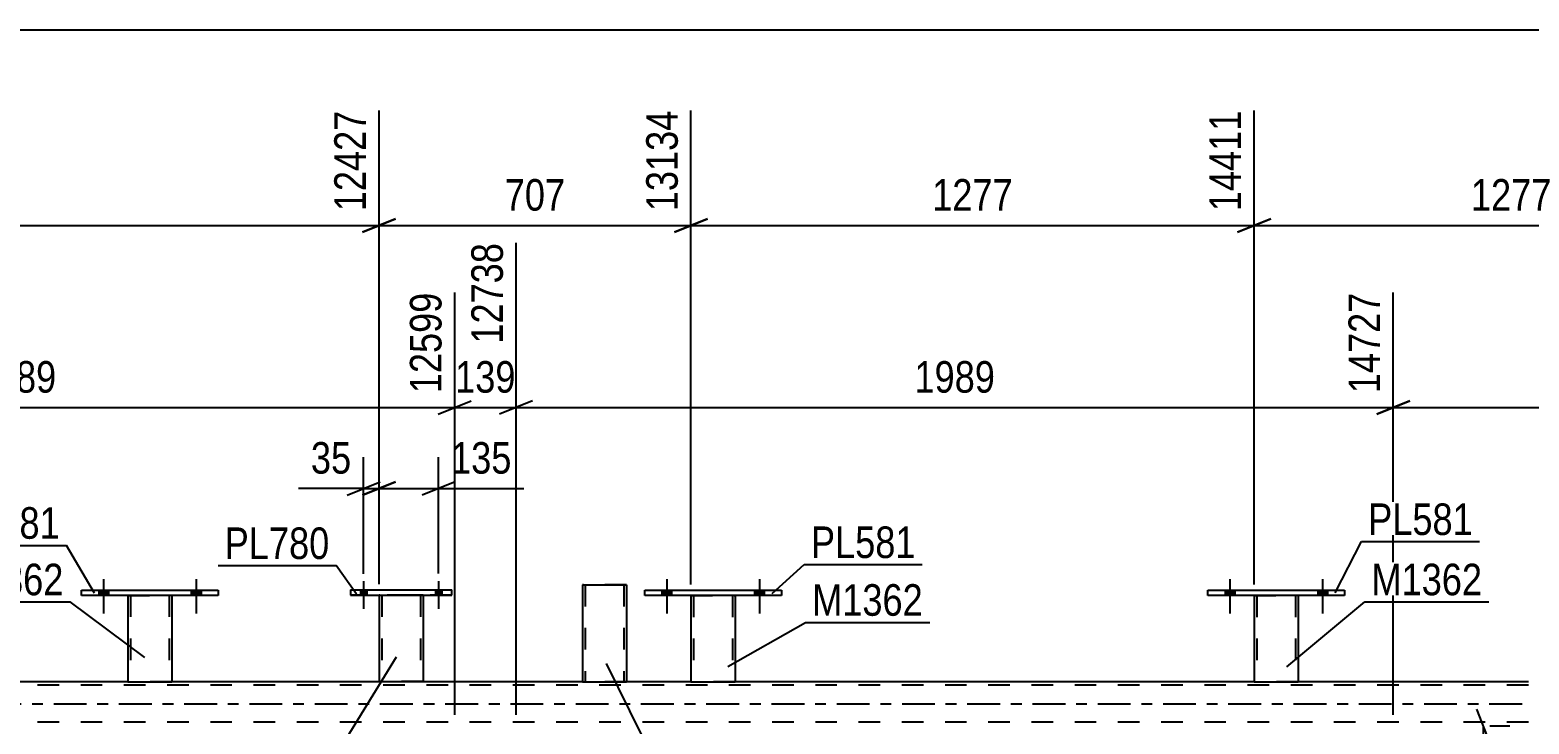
# Model space of a CAD drawing. Header units: millimetres. Extents: x 0 to 841, y 0 to 594.
# Drawn here: x 569 to 704.9, y 458 to 521 of the extents above; entities that cross this region are included whole.
import ezdxf

# ---------------------------------------------------------------- set-up
doc = ezdxf.new("R2010")
doc.units = ezdxf.units.MM
doc.linetypes.add('DXK_LINE_DOT2', pattern=[3.9198, 1.9599, -1.9599])
doc.linetypes.add('DXK_LINE_DOT3', pattern=[5.9187, 2.979, -0.9799, 0.9799, -0.9799])
doc.styles.add('Arial Narrow', font='ARIALN.TTF', dxfattribs={"height": 0.2})

# ---------------------------------------------------------------- blocks, each defined once
blk = doc.blocks.new('Part-318895283-3532 - 3524')
at = {"color": 2, "linetype": 'Continuous'}
for p, q in [((619.1, 470.59), (619.1, 470.59)), ((619.1, 470.59), (623.1, 470.59)), ((619.1, 470.59), (619.1, 461.78)), ((623.1, 470.59), (623.1, 470.59)), ((623.1, 470.59), (623.1, 461.78)), ((619.1, 461.78), (623.1, 461.78))]:
    blk.add_line(p, q, dxfattribs=at)
at = {"color": 7, "linetype": 'DXK_LINE_DOT2'}
for p, q in [((623.1, 470.59), (619.1, 470.59)), ((619.1, 470.59), (619.1, 470.59)), ((619.34, 470.59), (619.34, 470.59)), ((619.34, 470.59), (619.34, 461.78)), ((622.86, 470.59), (622.86, 470.59)), ((622.86, 470.59), (622.86, 461.78)), ((623.1, 470.59), (623.1, 470.59)), ((623.1, 461.78), (619.1, 461.78)), ((622.85, 461.78), (622.81, 461.78))]:
    blk.add_line(p, q, dxfattribs=at)
blk = doc.blocks.new('Part-318895283-3572 - 3524')
at = {"color": 7, "linetype": 'DXK_LINE_DOT2'}
for p, q in [((577.86, 469.63), (581.86, 469.63)), ((577.86, 469.62), (577.86, 469.63)), ((577.86, 469.63), (577.86, 469.62)), ((578.1, 469.63), (578.1, 461.79)), ((581.62, 469.63), (581.62, 461.79)), ((581.86, 469.63), (581.86, 469.62)), ((581.86, 469.62), (581.86, 469.63)), ((581.56, 461.79), (581.6, 461.79)), ((581.56, 461.79), (581.6, 461.79)), ((581.6, 461.79), (581.62, 461.79)), ((581.6, 461.79), (581.62, 461.79))]:
    blk.add_line(p, q, dxfattribs=at)
at = {"color": 2, "linetype": 'Continuous'}
for p, q in [((577.86, 469.62), (577.86, 461.79)), ((581.86, 469.62), (581.86, 461.79)), ((577.86, 461.79), (581.86, 461.79))]:
    blk.add_line(p, q, dxfattribs=at)
blk = doc.blocks.new('Bolt-318895283-3526 - 3524')
at = {"linetype": 'Continuous'}
for points in [[(598.97, 469.64), (599.53, 469.64), (599.53, 470.12), (598.97, 470.12)], [(598.97, 469.64), (599.53, 469.64), (599.53, 470.12), (598.97, 470.12)], [(605.77, 469.64), (606.33, 469.64), (606.33, 470.12), (605.77, 470.12)], [(605.77, 469.64), (606.33, 469.64), (606.33, 470.12), (605.77, 470.12)]]:
    blk.add_hatch(color=1, dxfattribs=at).paths.add_polyline_path(points)
at = {"color": 1, "linetype": 'Continuous'}
for p, q in [((599.25, 470.92), (599.25, 468.4)), ((599.25, 470.92), (599.25, 468.4)), ((606.05, 470.92), (606.05, 468.4)), ((606.05, 470.92), (606.05, 468.4)), ((598.97, 470.12), (598.97, 469.64)), ((598.97, 470.12), (598.97, 469.64)), ((599.53, 470.12), (599.53, 469.64)), ((599.53, 470.12), (599.53, 469.64)), ((605.77, 470.12), (605.77, 469.64)), ((605.77, 470.12), (605.77, 469.64)), ((606.33, 470.12), (606.33, 469.64)), ((606.33, 470.12), (606.33, 469.64))]:
    blk.add_line(p, q, dxfattribs=at)
blk = doc.blocks.new('Part-318895283-3557 - 3524')
at = {"color": 2, "linetype": 'Continuous'}
for p, q in [((573.66, 470.1), (586.06, 470.1)), ((573.66, 469.62), (573.66, 470.1)), ((586.06, 469.62), (573.66, 469.62)), ((586.06, 470.1), (586.06, 469.62))]:
    blk.add_line(p, q, dxfattribs=at)
blk = doc.blocks.new('Part-318895283-3633 - 3524')
at = {"color": 7, "linetype": 'DXK_LINE_DOT2'}
for p, q in [((704.9, 461.47), (103.56, 461.47)), ((581.86, 461.79), (577.86, 461.79)), ((623.1, 461.79), (619.1, 461.79)), ((632.94, 461.79), (628.94, 461.79)), ((684.02, 461.79), (680.02, 461.79)), ((704.9, 458.11), (103.56, 458.11))]:
    blk.add_line(p, q, dxfattribs=at)
at = {"color": 2, "linetype": 'Continuous'}
for p, q in [((577.86, 461.79), (530.78, 461.79)), ((619.1, 461.79), (581.86, 461.79)), ((628.94, 461.79), (623.1, 461.79)), ((680.02, 461.79), (632.94, 461.79)), ((704.9, 461.79), (684.02, 461.79))]:
    blk.add_line(p, q, dxfattribs=at)
at = {"color": 7, "linetype": 'DXK_LINE_DOT3'}
blk.add_line((103.56, 459.79), (704.9, 459.79), dxfattribs=at)
blk = doc.blocks.new('Part-318895283-3836 - 3524')
at = {"color": 2, "linetype": 'Continuous'}
for p, q in [((675.82, 470.1), (688.22, 470.1)), ((675.82, 469.62), (675.82, 470.1)), ((688.22, 469.62), (675.82, 469.62)), ((688.22, 470.1), (688.22, 469.62))]:
    blk.add_line(p, q, dxfattribs=at)
blk = doc.blocks.new('Bolt-318895283-3926 - 3524')
at = {"linetype": 'Continuous'}
for points in [[(626.3, 469.62), (627.18, 469.62), (627.18, 470.1), (626.3, 470.1)], [(634.7, 469.62), (635.58, 469.62), (635.58, 470.1), (634.7, 470.1)]]:
    blk.add_hatch(color=1, dxfattribs=at).paths.add_polyline_path(points)
at = {"color": 1, "linetype": 'Continuous'}
for p, q in [((626.74, 471.1), (626.74, 467.98)), ((635.14, 471.1), (635.14, 467.98)), ((626.3, 470.1), (626.3, 469.62)), ((627.18, 470.1), (627.18, 469.62)), ((634.7, 470.1), (634.7, 469.62)), ((635.58, 470.1), (635.58, 469.62))]:
    blk.add_line(p, q, dxfattribs=at)
blk = doc.blocks.new('Bolt-318895283-3927 - 3524')
at = {"linetype": 'Continuous'}
for points in [[(626.3, 469.62), (627.18, 469.62), (627.18, 470.1), (626.3, 470.1)], [(634.7, 469.62), (635.58, 469.62), (635.58, 470.1), (634.7, 470.1)]]:
    blk.add_hatch(color=1, dxfattribs=at).paths.add_polyline_path(points)
at = {"color": 1, "linetype": 'Continuous'}
for p, q in [((626.74, 471.1), (626.74, 467.98)), ((635.14, 471.1), (635.14, 467.98)), ((626.3, 470.1), (626.3, 469.62)), ((627.18, 470.1), (627.18, 469.62)), ((634.7, 470.1), (634.7, 469.62)), ((635.58, 470.1), (635.58, 469.62))]:
    blk.add_line(p, q, dxfattribs=at)
blk = doc.blocks.new('Bolt-318895283-3928 - 3524')
at = {"linetype": 'Continuous'}
for points in [[(575.22, 469.62), (576.1, 469.62), (576.1, 470.1), (575.22, 470.1)], [(583.62, 469.62), (584.5, 469.62), (584.5, 470.1), (583.62, 470.1)]]:
    blk.add_hatch(color=1, dxfattribs=at).paths.add_polyline_path(points)
at = {"color": 1, "linetype": 'Continuous'}
for p, q in [((575.66, 471.1), (575.66, 467.98)), ((584.06, 471.1), (584.06, 467.98)), ((575.22, 470.1), (575.22, 469.62)), ((576.1, 470.1), (576.1, 469.62)), ((583.62, 470.1), (583.62, 469.62)), ((584.5, 470.1), (584.5, 469.62))]:
    blk.add_line(p, q, dxfattribs=at)
blk = doc.blocks.new('Bolt-318895283-3964 - 3524')
at = {"linetype": 'Continuous'}
for points in [[(677.38, 469.62), (678.26, 469.62), (678.26, 470.1), (677.38, 470.1)], [(685.78, 469.62), (686.66, 469.62), (686.66, 470.1), (685.78, 470.1)]]:
    blk.add_hatch(color=1, dxfattribs=at).paths.add_polyline_path(points)
at = {"color": 1, "linetype": 'Continuous'}
for p, q in [((677.82, 471.1), (677.82, 467.98)), ((686.22, 471.1), (686.22, 467.98)), ((677.38, 470.1), (677.38, 469.62)), ((678.26, 470.1), (678.26, 469.62)), ((685.78, 470.1), (685.78, 469.62)), ((686.66, 470.1), (686.66, 469.62))]:
    blk.add_line(p, q, dxfattribs=at)
blk = doc.blocks.new('Bolt-318895283-3965 - 3524')
at = {"linetype": 'Continuous'}
for points in [[(677.38, 469.62), (678.26, 469.62), (678.26, 470.1), (677.38, 470.1)], [(685.78, 469.62), (686.66, 469.62), (686.66, 470.1), (685.78, 470.1)]]:
    blk.add_hatch(color=1, dxfattribs=at).paths.add_polyline_path(points)
at = {"color": 1, "linetype": 'Continuous'}
for p, q in [((677.82, 471.1), (677.82, 467.98)), ((686.22, 471.1), (686.22, 467.98)), ((677.38, 470.1), (677.38, 469.62)), ((678.26, 470.1), (678.26, 469.62)), ((685.78, 470.1), (685.78, 469.62)), ((686.66, 470.1), (686.66, 469.62))]:
    blk.add_line(p, q, dxfattribs=at)
blk = doc.blocks.new('Part-318895283-3990 - 3524')
at = {"color": 2, "linetype": 'Continuous'}
for p, q in [((600.65, 469.64), (600.65, 461.8)), ((604.65, 469.64), (604.65, 461.8)), ((600.65, 461.8), (604.65, 461.8))]:
    blk.add_line(p, q, dxfattribs=at)
at = {"color": 7, "linetype": 'DXK_LINE_DOT2'}
for p, q in [((604.65, 469.64), (600.65, 469.64)), ((600.65, 469.64), (600.65, 469.64)), ((600.65, 469.64), (604.65, 469.64)), ((600.65, 469.64), (600.65, 469.64)), ((600.89, 469.64), (600.89, 469.64)), ((600.89, 469.64), (600.89, 461.8)), ((604.41, 469.64), (604.41, 469.64)), ((604.41, 469.64), (604.41, 461.8)), ((604.65, 469.64), (604.65, 469.64)), ((604.65, 469.64), (604.65, 469.64)), ((604.65, 461.8), (600.65, 461.8)), ((604.39, 461.8), (604.36, 461.8))]:
    blk.add_line(p, q, dxfattribs=at)
blk = doc.blocks.new('Part-318895283-3995 - 3524')
at = {"color": 2, "linetype": 'Continuous'}
for p, q in [((598.05, 470.12), (598.05, 469.64)), ((598.05, 470.12), (607.25, 470.12)), ((598.05, 469.64), (607.25, 469.64)), ((607.25, 469.64), (607.25, 470.12))]:
    blk.add_line(p, q, dxfattribs=at)
at = {"color": 7, "linetype": 'DXK_LINE_DOT2'}
for p, q in [((598.05, 470.12), (607.25, 470.12)), ((607.25, 469.64), (598.05, 469.64))]:
    blk.add_line(p, q, dxfattribs=at)
blk = doc.blocks.new('Part-318895283-4000 - 3524')
at = {"color": 2, "linetype": 'Continuous'}
for p, q in [((628.94, 469.62), (628.94, 461.78)), ((632.94, 469.62), (632.94, 461.78)), ((628.94, 461.78), (632.94, 461.78))]:
    blk.add_line(p, q, dxfattribs=at)
at = {"color": 7, "linetype": 'DXK_LINE_DOT2'}
for p, q in [((628.94, 469.62), (632.94, 469.62)), ((628.94, 469.62), (628.94, 469.62)), ((628.94, 469.62), (628.94, 469.62)), ((629.18, 469.62), (629.18, 461.78)), ((632.7, 469.62), (632.7, 461.78)), ((632.94, 469.62), (632.94, 469.62)), ((632.94, 469.62), (632.94, 469.62)), ((632.64, 461.78), (632.68, 461.78)), ((632.64, 461.78), (632.68, 461.78)), ((632.68, 461.78), (632.7, 461.78)), ((632.68, 461.78), (632.7, 461.78))]:
    blk.add_line(p, q, dxfattribs=at)
blk = doc.blocks.new('Part-318895283-4005 - 3524')
at = {"color": 2, "linetype": 'Continuous'}
for p, q in [((624.74, 470.1), (637.14, 470.1)), ((624.74, 469.62), (624.74, 470.1)), ((637.14, 469.62), (624.74, 469.62)), ((637.14, 470.1), (637.14, 469.62))]:
    blk.add_line(p, q, dxfattribs=at)
blk = doc.blocks.new('Part-318895283-4010 - 3524')
at = {"color": 2, "linetype": 'Continuous'}
for p, q in [((680.02, 469.62), (680.02, 461.78)), ((684.02, 469.62), (684.02, 461.78)), ((680.02, 461.78), (684.02, 461.78))]:
    blk.add_line(p, q, dxfattribs=at)
at = {"color": 7, "linetype": 'DXK_LINE_DOT2'}
for p, q in [((680.02, 469.62), (684.02, 469.62)), ((680.02, 469.62), (680.02, 469.62)), ((680.02, 469.62), (680.02, 469.62)), ((680.26, 469.62), (680.26, 461.78)), ((683.78, 469.62), (683.78, 461.78)), ((684.02, 469.62), (684.02, 469.62)), ((684.02, 469.62), (684.02, 469.62)), ((683.72, 461.78), (683.76, 461.78)), ((683.72, 461.78), (683.76, 461.78)), ((683.76, 461.78), (683.78, 461.78)), ((683.76, 461.78), (683.78, 461.78))]:
    blk.add_line(p, q, dxfattribs=at)
blk = doc.blocks.new('Bolt-318895283-4011 - 3524')
at = {"linetype": 'Continuous'}
for points in [[(575.22, 469.62), (576.1, 469.62), (576.1, 470.1), (575.22, 470.1)], [(583.62, 469.62), (584.5, 469.62), (584.5, 470.1), (583.62, 470.1)]]:
    blk.add_hatch(color=1, dxfattribs=at).paths.add_polyline_path(points)
at = {"color": 1, "linetype": 'Continuous'}
for p, q in [((575.66, 471.1), (575.66, 467.98)), ((584.06, 471.1), (584.06, 467.98)), ((575.22, 470.1), (575.22, 469.62)), ((576.1, 470.1), (576.1, 469.62)), ((583.62, 470.1), (583.62, 469.62)), ((584.5, 470.1), (584.5, 469.62))]:
    blk.add_line(p, q, dxfattribs=at)
blk = doc.blocks.new('StraightDimension-318895283-5635 - 5298')
at = {"color": 7, "linetype": 'Continuous'}
blk.add_line((112.49, 520.95), (752.22, 520.95), dxfattribs=at)
blk = doc.blocks.new('StraightDimension-318895283-4947 - 3524')
at = {"color": 7, "linetype": 'Continuous'}
for p, q in [((628.94, 470.62), (628.94, 513.64)), ((680.02, 470.62), (680.02, 513.64)), ((630.44, 503.8), (627.44, 502.6)), ((628.94, 503.2), (680.02, 503.2)), ((678.52, 502.6), (681.52, 503.8))]:
    blk.add_line(p, q, dxfattribs=at)
at = {"color": 0}
blk.add_wipeout([(658.73, 503.95), (658.73, 508.15), (650.22, 508.15), (650.22, 503.95)], dxfattribs=at)
at = {"color": 3, "style": 'Arial Narrow'}
blk.add_text('1277', height=2.863, dxfattribs=at).set_placement((650.82, 504.55))
at = {"color": 0, "linetype": 'Continuous'}
blk.add_wipeout([(679.42, 514.24), (675.22, 514.24), (675.22, 503.9), (679.42, 503.9)], dxfattribs=at)
at = {"color": 3, "linetype": 'Continuous', "style": 'Arial Narrow'}
blk.add_text('14411', height=2.863, rotation=90.0002, dxfattribs=at).set_placement((678.82, 504.5))
blk = doc.blocks.new('StraightDimension-318895283-11019 - 3524')
at = {"color": 7, "linetype": 'Continuous'}
for p, q in [((692.64, 458.79), (692.64, 497.12)), ((751.48, 462.79), (751.48, 497.12)), ((694.14, 487.28), (691.14, 486.08)), ((749.98, 486.08), (752.98, 487.28)), ((692.64, 486.68), (751.48, 486.68))]:
    blk.add_line(p, q, dxfattribs=at)
at = {"color": 0}
blk.add_wipeout([(726.32, 487.43), (726.32, 491.63), (717.8, 491.63), (717.8, 487.43)], dxfattribs=at)
at = {"color": 3, "style": 'Arial Narrow'}
blk.add_text('1780', height=2.863, dxfattribs=at).set_placement((718.4, 488.03))
at = {"color": 0, "linetype": 'Continuous'}
blk.add_wipeout([(750.88, 497.72), (746.68, 497.72), (746.68, 487.38), (750.88, 487.38)], dxfattribs=at)
at = {"color": 3, "linetype": 'Continuous', "style": 'Arial Narrow'}
blk.add_text('16507', height=2.863, rotation=90.0002, dxfattribs=at).set_placement((750.28, 487.98))
blk = doc.blocks.new('StraightDimension-318895283-5193 - 3524')
at = {"color": 7, "linetype": 'Continuous'}
for p, q in [((599.25, 471.57), (599.25, 482.18)), ((600.65, 470.64), (600.65, 482.18)), ((599.25, 479.33), (593.35, 479.33)), ((599.25, 479.33), (593.35, 479.33)), ((597.75, 478.73), (600.75, 479.93)), ((602.15, 479.93), (599.15, 478.73)), ((599.25, 479.33), (600.65, 479.33))]:
    blk.add_line(p, q, dxfattribs=at)
at = {"color": 0}
blk.add_wipeout([(598.73, 480.08), (598.73, 484.28), (593.87, 484.28), (593.87, 480.08)], dxfattribs=at)
at = {"color": 3, "style": 'Arial Narrow'}
blk.add_text('35', height=2.863, dxfattribs=at).set_placement((594.47, 480.68))
blk = doc.blocks.new('StraightDimension-318895283-5183 - 3524')
at = {"color": 7, "linetype": 'Continuous'}
for p, q in [((600.65, 470.64), (600.65, 482.18)), ((606.05, 471.61), (606.05, 482.18)), ((599.15, 478.73), (602.15, 479.93)), ((600.65, 479.33), (606.05, 479.33)), ((607.55, 479.93), (604.55, 478.73)), ((606.05, 479.33), (613.79, 479.33)), ((606.05, 479.33), (613.79, 479.33))]:
    blk.add_line(p, q, dxfattribs=at)
at = {"color": 0}
blk.add_wipeout([(613.26, 480.08), (613.26, 484.28), (606.58, 484.28), (606.58, 480.08)], dxfattribs=at)
at = {"color": 3, "style": 'Arial Narrow'}
blk.add_text('135', height=2.863, dxfattribs=at).set_placement((607.18, 480.68))
blk = doc.blocks.new('StraightDimension-318895283-4957 - 3524')
at = {"color": 7, "linetype": 'Continuous'}
for p, q in [((680.02, 470.62), (680.02, 513.64)), ((726.66, 470.62), (726.66, 513.64)), ((681.52, 503.8), (678.52, 502.6)), ((680.02, 503.2), (726.66, 503.2)), ((725.16, 502.6), (728.16, 503.8))]:
    blk.add_line(p, q, dxfattribs=at)
at = {"color": 0}
blk.add_wipeout([(707.59, 503.95), (707.59, 508.15), (699.08, 508.15), (699.08, 503.95)], dxfattribs=at)
at = {"color": 3, "style": 'Arial Narrow'}
blk.add_text('1277', height=2.863, dxfattribs=at).set_placement((699.68, 504.55))
at = {"color": 0, "linetype": 'Continuous'}
blk.add_wipeout([(726.06, 514.24), (721.86, 514.24), (721.86, 503.9), (726.06, 503.9)], dxfattribs=at)
at = {"color": 3, "linetype": 'Continuous', "style": 'Arial Narrow'}
blk.add_text('15688', height=2.863, rotation=90.0002, dxfattribs=at).set_placement((725.46, 504.5))
blk = doc.blocks.new('StraightDimension-318895283-4927 - 3524')
at = {"color": 7, "linetype": 'Continuous'}
for p, q in [((526.78, 470.63), (526.78, 513.64)), ((600.65, 470.64), (600.65, 513.64)), ((528.28, 503.8), (525.28, 502.6)), ((526.78, 503.2), (600.65, 503.2)), ((599.15, 502.6), (602.15, 503.8))]:
    blk.add_line(p, q, dxfattribs=at)
at = {"color": 0}
blk.add_wipeout([(567.97, 503.95), (567.97, 508.15), (559.46, 508.15), (559.46, 503.95)], dxfattribs=at)
at = {"color": 3, "style": 'Arial Narrow'}
blk.add_text('1847', height=2.863, dxfattribs=at).set_placement((560.06, 504.55))
at = {"color": 0, "linetype": 'Continuous'}
blk.add_wipeout([(600.05, 514.24), (595.85, 514.24), (595.85, 503.9), (600.05, 503.9)], dxfattribs=at)
at = {"color": 3, "linetype": 'Continuous', "style": 'Arial Narrow'}
blk.add_text('12427', height=2.863, rotation=90.0002, dxfattribs=at).set_placement((599.45, 504.5))
blk = doc.blocks.new('StraightDimension-318895283-4937 - 3524')
at = {"color": 7, "linetype": 'Continuous'}
for p, q in [((600.65, 470.64), (600.65, 513.64)), ((628.94, 470.62), (628.94, 513.64)), ((602.15, 503.8), (599.15, 502.6)), ((600.65, 503.2), (628.94, 503.2)), ((627.44, 502.6), (630.44, 503.8))]:
    blk.add_line(p, q, dxfattribs=at)
at = {"color": 0}
blk.add_wipeout([(618.14, 503.95), (618.14, 508.15), (611.45, 508.15), (611.45, 503.95)], dxfattribs=at)
at = {"color": 3, "style": 'Arial Narrow'}
blk.add_text('707', height=2.863, dxfattribs=at).set_placement((612.05, 504.55))
at = {"color": 0, "linetype": 'Continuous'}
blk.add_wipeout([(628.34, 514.24), (624.14, 514.24), (624.14, 503.9), (628.34, 503.9)], dxfattribs=at)
at = {"color": 3, "linetype": 'Continuous', "style": 'Arial Narrow'}
blk.add_text('13134', height=2.863, rotation=90.0002, dxfattribs=at).set_placement((627.74, 504.5))
blk = doc.blocks.new('StraightDimension-318895283-11021 - 3524')
at = {"color": 7, "linetype": 'Continuous'}
for p, q in [((613.08, 458.79), (613.08, 501.62)), ((607.51, 458.79), (607.51, 497.12)), ((606.01, 486.08), (609.01, 487.28)), ((614.58, 487.28), (611.58, 486.08)), ((607.51, 486.68), (613.08, 486.68))]:
    blk.add_line(p, q, dxfattribs=at)
at = {"color": 0}
blk.add_wipeout([(613.64, 487.43), (613.64, 491.63), (606.95, 491.63), (606.95, 487.43)], dxfattribs=at)
at = {"color": 3, "style": 'Arial Narrow'}
blk.add_text('139', height=2.863, dxfattribs=at).set_placement((607.55, 488.03))
at = {"color": 0, "linetype": 'Continuous'}
blk.add_wipeout([(612.48, 502.22), (608.28, 502.22), (608.28, 491.88), (612.48, 491.88)], dxfattribs=at)
at = {"color": 3, "linetype": 'Continuous', "style": 'Arial Narrow'}
blk.add_text('12738', height=2.863, rotation=90.0002, dxfattribs=at).set_placement((611.88, 492.48))
blk = doc.blocks.new('StraightDimension-318895283-11008 - 3524')
at = {"color": 7, "linetype": 'Continuous'}
for p, q in [((701.41, 456.29), (700.21, 459.29)), ((700.81, 335.79), (700.81, 457.79)), ((701.4, 457.79), (703.21, 457.79)), ((700.21, 337.29), (701.41, 334.29)), ((692.9, 335.79), (703.21, 335.79))]:
    blk.add_line(p, q, dxfattribs=at)
at = {"color": 0}
blk.add_wipeout([(700.06, 401.05), (695.86, 401.05), (695.86, 392.53), (700.06, 392.53)], dxfattribs=at)
at = {"color": 3, "style": 'Arial Narrow'}
blk.add_text('3050', height=2.863, rotation=90.0002, dxfattribs=at).set_placement((699.46, 393.13))
blk = doc.blocks.new('StraightDimension-318895283-11020 - 3524')
at = {"color": 7, "linetype": 'Continuous'}
for p, q in [((613.08, 458.79), (613.08, 501.62)), ((692.64, 458.79), (692.64, 497.12)), ((614.58, 487.28), (611.58, 486.08)), ((691.14, 486.08), (694.14, 487.28)), ((613.08, 486.68), (692.64, 486.68))]:
    blk.add_line(p, q, dxfattribs=at)
at = {"color": 0}
blk.add_wipeout([(657.12, 487.43), (657.12, 491.63), (648.61, 491.63), (648.61, 487.43)], dxfattribs=at)
at = {"color": 3, "style": 'Arial Narrow'}
blk.add_text('1989', height=2.863, dxfattribs=at).set_placement((649.21, 488.03))
at = {"color": 0, "linetype": 'Continuous'}
blk.add_wipeout([(692.04, 497.72), (687.84, 497.72), (687.84, 487.38), (692.04, 487.38)], dxfattribs=at)
at = {"color": 3, "linetype": 'Continuous', "style": 'Arial Narrow'}
blk.add_text('14727', height=2.863, rotation=90.0002, dxfattribs=at).set_placement((691.44, 487.98))
blk = doc.blocks.new('StraightDimension-318895283-11022 - 3524')
at = {"color": 7, "linetype": 'Continuous'}
for p, q in [((527.95, 458.79), (527.95, 501.62)), ((607.51, 458.79), (607.51, 497.12)), ((529.45, 487.28), (526.45, 486.08)), ((606.01, 486.08), (609.01, 487.28)), ((527.95, 486.68), (607.51, 486.68))]:
    blk.add_line(p, q, dxfattribs=at)
at = {"color": 0}
blk.add_wipeout([(571.98, 487.43), (571.98, 491.63), (563.47, 491.63), (563.47, 487.43)], dxfattribs=at)
at = {"color": 3, "style": 'Arial Narrow'}
blk.add_text('1989', height=2.863, dxfattribs=at).set_placement((564.07, 488.03))
at = {"color": 0, "linetype": 'Continuous'}
blk.add_wipeout([(606.91, 497.72), (602.71, 497.72), (602.71, 487.38), (606.91, 487.38)], dxfattribs=at)
at = {"color": 3, "linetype": 'Continuous', "style": 'Arial Narrow'}
blk.add_text('12599', height=2.863, rotation=90.0002, dxfattribs=at).set_placement((606.31, 487.98))
blk = doc.blocks.new('Mark-318895283-3528 - 3524')
at = {"color": 0}
blk.add_wipeout([(637.87, 451.91), (637.87, 454.91), (627.82, 454.91), (627.82, 451.91)], dxfattribs=at)
blk.add_wipeout([(637.87, 451.91), (637.87, 454.91), (627.82, 454.91), (627.82, 451.91)], dxfattribs=at)
at = {"color": 30, "linetype": 'Continuous'}
for p, q in [((621.25, 463.44), (627.22, 451.31)), ((627.22, 451.31), (638.47, 451.31))]:
    blk.add_line(p, q, dxfattribs=at)
at = {"color": 3, "style": 'Arial Narrow'}
blk.add_text('M1535', height=2.863, dxfattribs=at).set_placement((627.82, 451.91))
blk = doc.blocks.new('Mark-318895283-3553 - 3524')
at = {"color": 0}
blk.add_wipeout([(571.71, 474.77), (571.71, 477.77), (562.2, 477.77), (562.2, 474.77)], dxfattribs=at)
blk.add_wipeout([(571.71, 474.77), (571.71, 477.77), (562.2, 477.77), (562.2, 474.77)], dxfattribs=at)
at = {"color": 30, "linetype": 'Continuous'}
for p in [(561.6, 474.17), (574.85, 469.84)]:
    blk.add_line(p, (572.31, 474.17), dxfattribs=at)
at = {"color": 3, "style": 'Arial Narrow'}
blk.add_text('PL581', height=2.863, dxfattribs=at).set_placement((562.2, 474.77))
blk = doc.blocks.new('Mark-318895283-3568 - 3524')
at = {"color": 0}
blk.add_wipeout([(572.04, 469.64), (572.04, 472.64), (561.99, 472.64), (561.99, 469.64)], dxfattribs=at)
blk.add_wipeout([(572.04, 469.64), (572.04, 472.64), (561.99, 472.64), (561.99, 469.64)], dxfattribs=at)
at = {"color": 30, "linetype": 'Continuous'}
for p in [(561.39, 469.04), (579.41, 464)]:
    blk.add_line(p, (572.64, 469.04), dxfattribs=at)
at = {"color": 3, "style": 'Arial Narrow'}
blk.add_text('M1362', height=2.863, dxfattribs=at).set_placement((561.99, 469.64))
blk = doc.blocks.new('Mark-318895283-3832 - 3524')
at = {"color": 0}
blk.add_wipeout([(699.87, 475.11), (699.87, 478.11), (690.36, 478.11), (690.36, 475.11)], dxfattribs=at)
blk.add_wipeout([(699.87, 475.11), (699.87, 478.11), (690.36, 478.11), (690.36, 475.11)], dxfattribs=at)
at = {"color": 30, "linetype": 'Continuous'}
for p, q in [((687.36, 469.87), (689.76, 474.51)), ((689.76, 474.51), (700.47, 474.51))]:
    blk.add_line(p, q, dxfattribs=at)
at = {"color": 3, "style": 'Arial Narrow'}
blk.add_text('PL581', height=2.863, dxfattribs=at).set_placement((690.36, 475.11))
blk = doc.blocks.new('Mark-318895283-3986 - 3524')
at = {"color": 0}
blk.add_wipeout([(594.57, 453.21), (594.57, 456.21), (584.52, 456.21), (584.52, 453.21)], dxfattribs=at)
blk.add_wipeout([(594.57, 453.21), (594.57, 456.21), (584.52, 456.21), (584.52, 453.21)], dxfattribs=at)
at = {"color": 30, "linetype": 'Continuous'}
for p in [(602.2, 464.01), (583.92, 452.61)]:
    blk.add_line(p, (595.17, 452.61), dxfattribs=at)
at = {"color": 3, "style": 'Arial Narrow'}
blk.add_text('M1545', height=2.863, dxfattribs=at).set_placement((584.52, 453.21))
blk = doc.blocks.new('Mark-318895283-3991 - 3524')
at = {"color": 0}
blk.add_wipeout([(596.15, 472.93), (596.15, 475.93), (586.65, 475.93), (586.65, 472.93)], dxfattribs=at)
blk.add_wipeout([(596.15, 472.93), (596.15, 475.93), (586.65, 475.93), (586.65, 472.93)], dxfattribs=at)
at = {"color": 30, "linetype": 'Continuous'}
for p in [(586.05, 472.33), (598.6, 469.75)]:
    blk.add_line(p, (596.75, 472.33), dxfattribs=at)
at = {"color": 3, "style": 'Arial Narrow'}
blk.add_text('PL780', height=2.863, dxfattribs=at).set_placement((586.65, 472.93))
blk = doc.blocks.new('Mark-318895283-3996 - 3524')
at = {"color": 0}
blk.add_wipeout([(649.99, 467.78), (649.99, 470.78), (639.93, 470.78), (639.93, 467.78)], dxfattribs=at)
blk.add_wipeout([(649.99, 467.78), (649.99, 470.78), (639.93, 470.78), (639.93, 467.78)], dxfattribs=at)
at = {"color": 30, "linetype": 'Continuous'}
for p, q in [((632.28, 463.16), (639.33, 467.18)), ((639.33, 467.18), (650.59, 467.18))]:
    blk.add_line(p, q, dxfattribs=at)
at = {"color": 3, "style": 'Arial Narrow'}
blk.add_text('M1362', height=2.863, dxfattribs=at).set_placement((639.93, 467.78))
blk = doc.blocks.new('Mark-318895283-4001 - 3524')
at = {"color": 0}
blk.add_wipeout([(649.32, 473.02), (649.32, 476.02), (639.82, 476.02), (639.82, 473.02)], dxfattribs=at)
blk.add_wipeout([(649.32, 473.02), (649.32, 476.02), (639.82, 476.02), (639.82, 473.02)], dxfattribs=at)
at = {"color": 30, "linetype": 'Continuous'}
for p, q in [((636.29, 469.81), (639.22, 472.42)), ((639.22, 472.42), (649.92, 472.42))]:
    blk.add_line(p, q, dxfattribs=at)
at = {"color": 3, "style": 'Arial Narrow'}
blk.add_text('PL581', height=2.863, dxfattribs=at).set_placement((639.82, 473.02))
blk = doc.blocks.new('Mark-318895283-4006 - 3524')
at = {"color": 0}
blk.add_wipeout([(700.71, 469.64), (700.71, 472.64), (690.66, 472.64), (690.66, 469.64)], dxfattribs=at)
blk.add_wipeout([(700.71, 469.64), (700.71, 472.64), (690.66, 472.64), (690.66, 469.64)], dxfattribs=at)
at = {"color": 30, "linetype": 'Continuous'}
for p, q in [((682.99, 463.13), (690.06, 469.04)), ((690.06, 469.04), (701.31, 469.04))]:
    blk.add_line(p, q, dxfattribs=at)
at = {"color": 3, "style": 'Arial Narrow'}
blk.add_text('M1362', height=2.863, dxfattribs=at).set_placement((690.66, 469.64))

msp = doc.modelspace()

# ---------------------------------------------------------------- block references
for name in ['StraightDimension-318895283-5635 - 5298', 'Bolt-318895283-3928 - 3524', 'Bolt-318895283-4011 - 3524', 'Bolt-318895283-3526 - 3524', 'Part-318895283-3532 - 3524', 'Bolt-318895283-3926 - 3524', 'Bolt-318895283-3927 - 3524', 'Bolt-318895283-3964 - 3524', 'Bolt-318895283-3965 - 3524', 'Part-318895283-3557 - 3524', 'Part-318895283-3572 - 3524', 'Part-318895283-3995 - 3524', 'Part-318895283-3990 - 3524', 'Part-318895283-4005 - 3524', 'Part-318895283-4000 - 3524', 'Part-318895283-3836 - 3524', 'Part-318895283-4010 - 3524', 'Part-318895283-3633 - 3524']:
    msp.add_blockref(name, (0, 0))

# ---------------------------------------------------------------- next in the draw order: block references
for name in ['StraightDimension-318895283-4947 - 3524', 'StraightDimension-318895283-11019 - 3524', 'StraightDimension-318895283-5193 - 3524']:
    msp.add_blockref(name, (0, 0))

# ---------------------------------------------------------------- next in the draw order: block references
for name in ['StraightDimension-318895283-4957 - 3524', 'StraightDimension-318895283-5183 - 3524', 'StraightDimension-318895283-11008 - 3524']:
    msp.add_blockref(name, (0, 0))

# ---------------------------------------------------------------- next in the draw order: block references
msp.add_blockref('StraightDimension-318895283-4927 - 3524', (0, 0))

# ---------------------------------------------------------------- next in the draw order: block references
msp.add_blockref('StraightDimension-318895283-4937 - 3524', (0, 0))

# ---------------------------------------------------------------- next in the draw order: block references
msp.add_blockref('StraightDimension-318895283-11021 - 3524', (0, 0))

# ---------------------------------------------------------------- next in the draw order: block references
for name in ['StraightDimension-318895283-11022 - 3524', 'StraightDimension-318895283-11020 - 3524']:
    msp.add_blockref(name, (0, 0))

# ---------------------------------------------------------------- next in the draw order: block references
for name in ['Mark-318895283-3553 - 3524', 'Mark-318895283-3832 - 3524', 'Mark-318895283-3991 - 3524', 'Mark-318895283-3986 - 3524', 'Mark-318895283-3528 - 3524']:
    msp.add_blockref(name, (0, 0))

# ---------------------------------------------------------------- next in the draw order: block references
for name in ['Mark-318895283-3568 - 3524', 'Mark-318895283-4006 - 3524', 'Mark-318895283-3996 - 3524']:
    msp.add_blockref(name, (0, 0))

# ---------------------------------------------------------------- next in the draw order: block references
msp.add_blockref('Mark-318895283-4001 - 3524', (0, 0))

doc.saveas('drawing.dxf')
